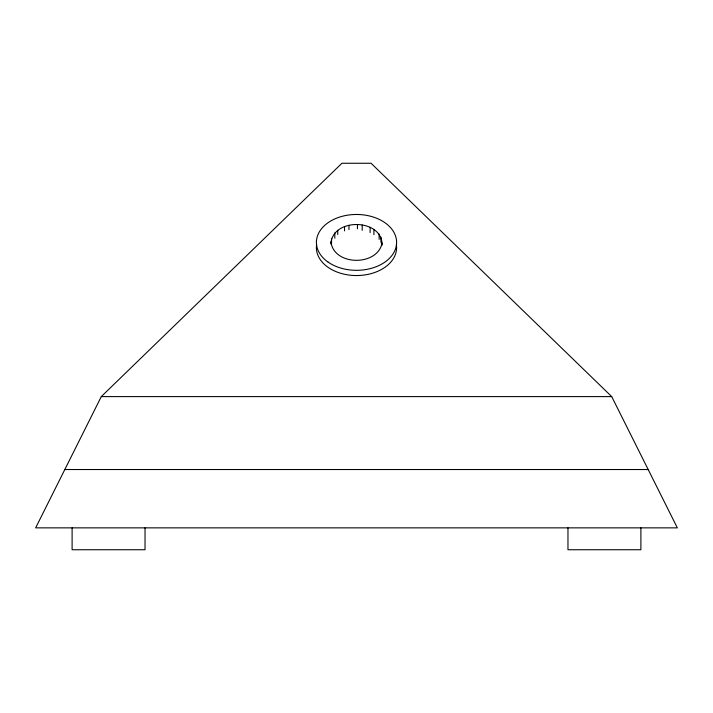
<?xml version="1.0" encoding="UTF-8"?>
<svg xmlns="http://www.w3.org/2000/svg" width="713" height="713" viewBox="0 0 713 713"><rect width="100%" height="100%" fill="white"/><g stroke="black" fill="none" stroke-linecap="round" stroke-linejoin="round"><path stroke-width="1.07" d="M330.912 243.855C332.267 217.51 382.56 218.205 382.088 245.183M382.088 243.062C377.427 266.537 333.675 266.038 330.912 241.734M101.282 396.606L35.65 527.861L677.35 527.861L611.718 396.606L371.081 163.259L341.919 163.259L101.282 396.606L611.718 396.606M64.821 469.528L648.179 469.528M640.889 527.861L640.889 549.741L567.967 549.741L567.967 527.861M380.965 237.144L380.965 242.447M379.129 234.06L379.129 239.363M373.915 229.336L373.915 234.639M370.118 227.304L370.118 232.607M362.204 225.023L362.204 230.326M357.454 224.586L357.454 228.828M348.96 225.361L348.96 229.604M344.531 226.636L344.531 230.878M337.739 230.272L337.739 234.515M334.816 232.919L334.816 238.222M331.545 238.427L331.545 243.73M145.033 527.861L145.033 549.741L72.111 549.741L72.111 527.861M396.357 244.506A40.106 27.923 0 0 1 356.5 275.548A40.106 27.923 0 0 1 316.643 244.506M328.14 262.134A40.106 27.923 0 0 0 395.243 249.621A40.106 27.923 0 0 0 346.117 215.424A40.106 27.923 0 0 0 328.14 262.134"/></g></svg>
